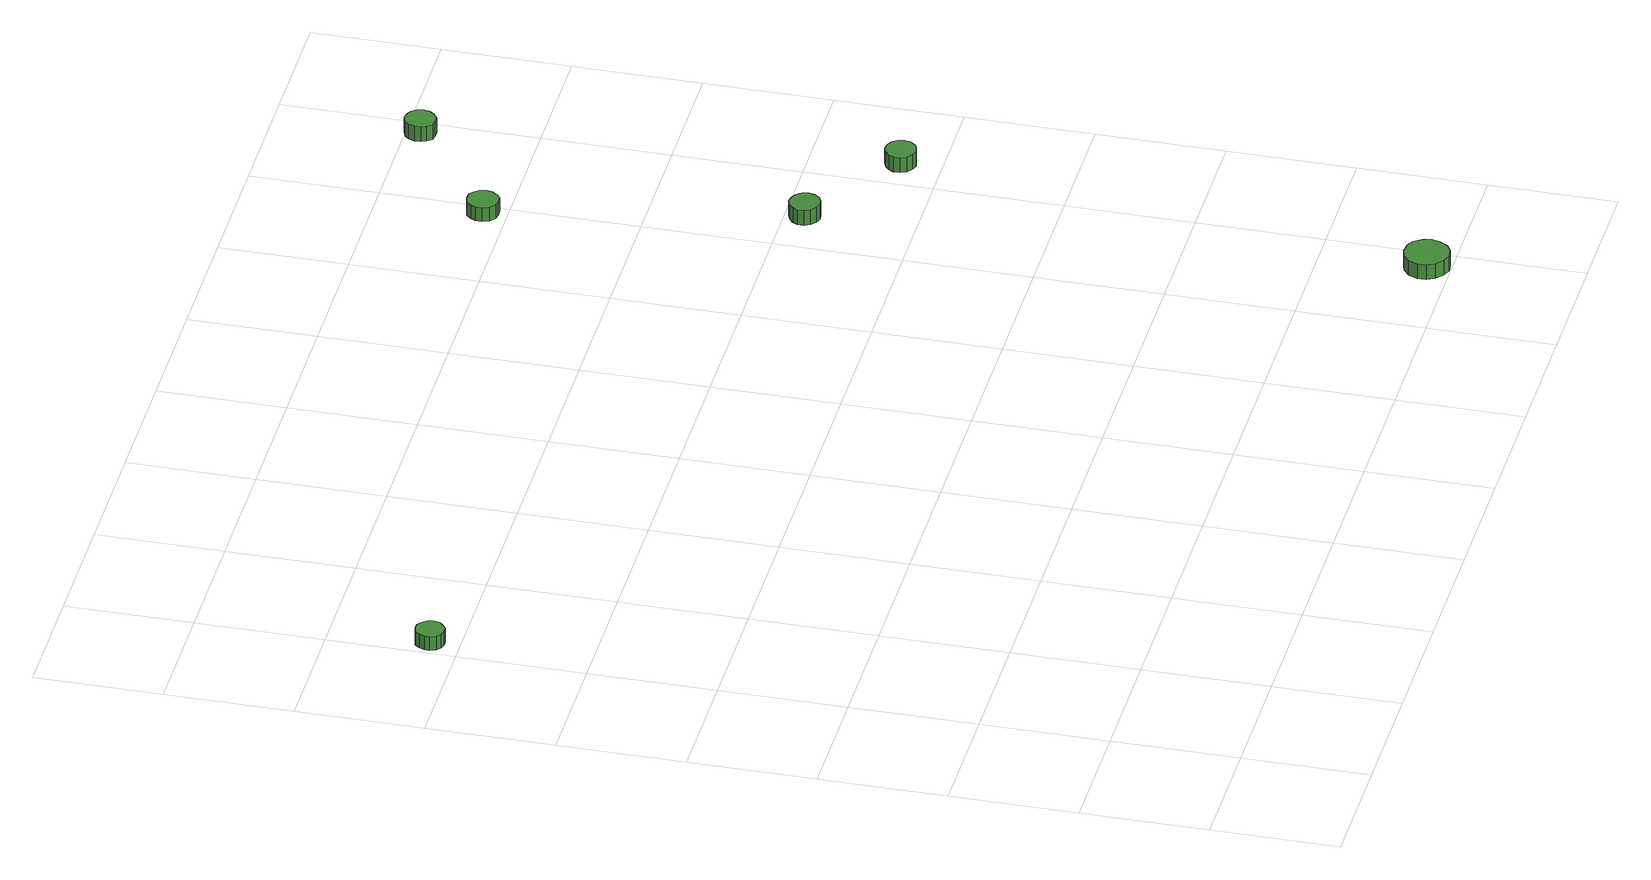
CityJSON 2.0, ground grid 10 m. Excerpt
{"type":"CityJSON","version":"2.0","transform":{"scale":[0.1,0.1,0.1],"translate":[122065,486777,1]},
"CityObjects":{
"tree1":{"type":"SolitaryVegetationObject","attributes":{"function":"something"},"geometry":[{"type":"MultiSurface","lod":"1","boundaries":[[[0,1,2,3,4,5,6,7,8,9,10,11,12,13,14]],[[15,16,17,18,19,20,21,22,23,24,25,26,27,28,29]],[[0,29,28,1]],[[1,28,27,2]],[[2,27,26,3]],[[3,26,25,4]],[[4,25,24,5]],[[5,24,23,6]],[[6,23,22,7]],[[7,22,21,8]],[[8,21,20,9]],[[9,20,19,10]],[[10,19,18,11]],[[11,18,17,12]],[[12,17,16,13]],[[13,16,15,14]],[[14,15,29,0]]]}]},
"tree2":{"type":"SolitaryVegetationObject","attributes":{"function":"something"},"geometry":[{"type":"MultiSurface","lod":"1","boundaries":[[[30,31,32,33,34,35,36,37,38,39,40,41,42,43,44]],[[45,46,47,48,49,50,51,52,53,54,55,56,57,58,59]],[[30,59,58,31]],[[31,58,57,32]],[[32,57,56,33]],[[33,56,55,34]],[[34,55,54,35]],[[35,54,53,36]],[[36,53,52,37]],[[37,52,51,38]],[[38,51,50,39]],[[39,50,49,40]],[[40,49,48,41]],[[41,48,47,42]],[[42,47,46,43]],[[43,46,45,44]],[[44,45,59,30]]]}]},
"tree3":{"type":"SolitaryVegetationObject","attributes":{"function":"something"},"geometry":[{"type":"MultiSurface","lod":"1","boundaries":[[[60,61,62,63,64,65,66,67,68,69,70,71,72,73,74]],[[75,76,77,78,79,80,81,82,83,84,85,86,87,88,89]],[[60,89,88,61]],[[61,88,87,62]],[[62,87,86,63]],[[63,86,85,64]],[[64,85,84,65]],[[65,84,83,66]],[[66,83,82,67]],[[67,82,81,68]],[[68,81,80,69]],[[69,80,79,70]],[[70,79,78,71]],[[71,78,77,72]],[[72,77,76,73]],[[73,76,75,74]],[[74,75,89,60]]]}]},
"tree4":{"type":"SolitaryVegetationObject","attributes":{"function":"something"},"geometry":[{"type":"MultiSurface","lod":"1","boundaries":[[[90,91,92,93,94,95,96,97,98,99,100,101,102,103,104]],[[105,106,107,108,109,110,111,112,113,114,115,116,117,118,119]],[[90,119,118,91]],[[91,118,117,92]],[[92,117,116,93]],[[93,116,115,94]],[[94,115,114,95]],[[95,114,113,96]],[[96,113,112,97]],[[97,112,111,98]],[[98,111,110,99]],[[99,110,109,100]],[[100,109,108,101]],[[101,108,107,102]],[[102,107,106,103]],[[103,106,105,104]],[[104,105,119,90]]]}]},
"tree5":{"type":"SolitaryVegetationObject","attributes":{"function":"something"},"geometry":[{"type":"MultiSurface","lod":"1","boundaries":[[[120,121,122,123,124,125,126,127,128,129,130,131,132,133,134]],[[135,136,137,138,139,140,141,142,143,144,145,146,147,148,149]],[[120,149,148,121]],[[121,148,147,122]],[[122,147,146,123]],[[123,146,145,124]],[[124,145,144,125]],[[125,144,143,126]],[[126,143,142,127]],[[127,142,141,128]],[[128,141,140,129]],[[129,140,139,130]],[[130,139,138,131]],[[131,138,137,132]],[[132,137,136,133]],[[133,136,135,134]],[[134,135,149,120]]]}]},
"tree6":{"type":"SolitaryVegetationObject","attributes":{"function":"something"},"geometry":[{"type":"MultiSurface","lod":"1","boundaries":[[[150,151,152,153,154,155,156,157,158,159,160,161,162,163,164]],[[165,166,167,168,169,170,171,172,173,174,175,176,177,178,179]],[[150,179,178,151]],[[151,178,177,152]],[[152,177,176,153]],[[153,176,175,154]],[[154,175,174,155]],[[155,174,173,156]],[[156,173,172,157]],[[157,172,171,158]],[[158,171,170,159]],[[159,170,169,160]],[[160,169,168,161]],[[161,168,167,162]],[[162,167,166,163]],[[163,166,165,164]],[[164,165,179,150]]]}]}
},
"vertices":[
[25,623,13],[24,627,13],[21,631,13],[17,634,13],[13,634,13],[8,633,13],[5,629,13],[3,625,13],[3,621,13],[5,616,13],[8,613,13],[13,612,13],[17,612,13],[21,615,13],[24,618,13],[24,618,1],[21,615,1],[17,612,1],[13,612,1],[8,613,1],[5,616,1],[3,621,1],[3,625,1],[5,629,1],[8,633,1],[13,634,1],[17,634,1],[21,631,1],[24,627,1],[25,623,1],
[700,19,13],[698,26,13],[694,32,13],[688,35,13],[680,36,13],[674,34,13],[668,29,13],[665,22,13],[665,15,13],[668,9,13],[674,4,13],[680,1,13],[688,2,13],[694,6,13],[698,12,13],[698,12,0],[694,6,0],[688,2,0],[680,1,0],[674,4,0],[668,9,0],[665,15,0],[665,22,0],[668,29,0],[674,34,0],[680,36,0],[688,35,0],[694,32,0],[698,26,0],[700,19,0],
[647,483,18],[646,488,18],[643,492,18],[639,494,18],[634,495,18],[629,493,18],[625,490,18],[623,486,18],[623,481,18],[625,476,18],[629,473,18],[634,471,18],[639,472,18],[643,474,18],[646,478,18],[646,478,5],[643,474,5],[639,472,5],[634,471,5],[629,473,5],[625,476,5],[623,481,5],[623,486,5],[625,490,5],[629,493,5],[634,495,5],[639,494,5],[643,492,5],[646,488,5],[647,483,5],
[600,718,15],[599,723,15],[596,727,15],[592,730,15],[587,730,15],[582,729,15],[578,725,15],[576,721,15],[576,716,15],[578,711,15],[582,707,15],[587,706,15],[592,706,15],[596,709,15],[599,713,15],[599,713,3],[596,709,3],[592,706,3],[587,706,3],[582,707,3],[578,711,3],[576,716,3],[576,721,3],[578,725,3],[582,729,3],[587,730,3],[592,730,3],[596,727,3],[599,723,3],[600,718,3],
[733,430,18],[732,435,18],[729,439,18],[725,441,18],[720,442,18],[715,440,18],[711,437,18],[709,433,18],[709,428,18],[711,423,18],[715,420,18],[720,418,18],[725,419,18],[729,421,18],[732,425,18],[732,425,5],[729,421,5],[725,419,5],[720,418,5],[715,420,5],[711,423,5],[709,428,5],[709,433,5],[711,437,5],[715,440,5],[720,442,5],[725,441,5],[729,439,5],[732,435,5],[733,430,5],
[697,789,14],[696,794,14],[693,798,14],[689,800,14],[684,801,14],[679,799,14],[676,796,14],[674,791,14],[674,786,14],[676,782,14],[679,778,14],[684,777,14],[689,777,14],[693,780,14],[696,784,14],[696,784,1],[693,780,1],[689,777,1],[684,777,1],[679,778,1],[676,782,1],[674,786,1],[674,791,1],[676,796,1],[679,799,1],[684,801,1],[689,800,1],[693,798,1],[696,794,1],[697,789,1]
]}
